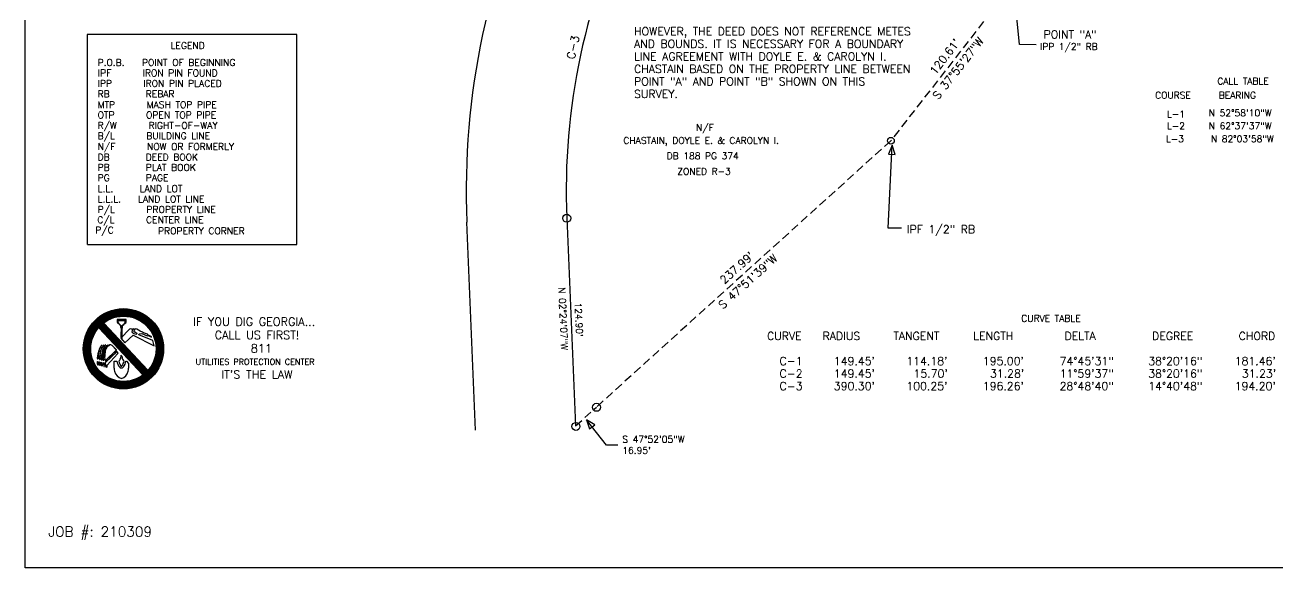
# Model space of a CAD drawing. Extents: x 2384211 to 2385341, y 1221712 to 1222542.
# Drawn here: x 2384211 to 2384962, y 1221712 to 1222038 of the extents above; entities that cross this region are included whole.
import ezdxf

# ---------------------------------------------------------------- set-up
doc = ezdxf.new("R2010")
doc.units = 0
doc.header["$LTSCALE"] = 50
doc.linetypes.add('HIDDEN', pattern=[0.15, 0.1, -0.05])
doc.layers.get('0').update_dxf_attribs({"linetype": 'CONTINUOUS'})
doc.layers.add('BOUNDARY', color=2, linetype='CONTINUOUS')
doc.styles.add('CG0001', font='romans', dxfattribs={"oblique": 15, "height": 4.8})
doc.styles.add('CG0002', font='romans', dxfattribs={"oblique": 15, "height": 4})
doc.styles.add('CG0004', font='romans', dxfattribs={"oblique": 15, "height": 6})
doc.styles.add('CG0010', font='romans', dxfattribs={"height": 4})
doc.styles.add('CG0011', font='romand', dxfattribs={"height": 161.811})
doc.styles.add('CG0012', font='romand', dxfattribs={"height": 115.579})

# ---------------------------------------------------------------- blocks, each defined once
blk = doc.blocks.new('DIG', base_point=(48.866604, 15.794445))
at = {"layer": 'BOUNDARY', "color": 6, "linetype": 'CONTINUOUS'}
for p, q in [((7.038191, 24.694577), (24.072709, 6.448072)), ((7.145763, 24.795004), (24.180281, 6.5485)), ((7.314733, 24.95275), (24.349251, 6.706246)), ((7.483703, 25.110497), (24.518221, 6.863993)), ((7.652673, 25.268244), (24.687191, 7.021739)), ((7.821643, 25.42599), (24.856162, 7.179486)), ((7.990613, 25.583737), (25.025132, 7.337233)), ((8.159584, 25.741483), (25.194102, 7.494979)), ((13.327369, 27.333683), (13.310867, 26.371437)), ((16.807331, 27.321185), (13.327369, 27.333683)), ((16.69725, 27.199647), (13.431871, 27.211374)), ((13.444324, 27.031449), (16.634456, 27.019993)), ((13.487722, 26.891378), (13.485771, 26.348057)), ((16.643805, 26.880043), (13.487722, 26.891378)), ((13.634311, 26.743732), (13.632889, 26.347529)), ((16.496159, 26.733454), (13.634311, 26.743732)), ((14.830149, 24.732746), (14.944589, 24.42198)), ((14.957131, 20.423678), (14.972238, 24.630306)), ((15.28791, 24.64304), (15.186011, 24.44761)), ((16.494736, 26.337251), (16.496159, 26.733454)), ((16.641853, 26.336723), (16.643805, 26.880043)), ((16.816921, 26.358846), (16.807331, 27.321185)), ((6.19334, 23.905844), (23.227858, 5.659339)), ((6.36231, 24.06359), (23.396828, 5.817086)), ((6.53128, 24.221337), (23.565799, 5.974833)), ((6.70025, 24.379083), (23.734769, 6.132579)), ((6.869221, 24.53683), (23.903739, 6.290326)), ((18.21558, 23.498199), (14.737941, 19.965008)), ((14.737941, 19.965008), (16.40234, 18.182189)), ((14.859416, 23.969633), (14.84553, 20.102988)), ((14.84553, 20.102988), (15.235778, 19.684975)), ((15.121737, 20.5278), (15.136418, 24.615941)), ((15.235778, 19.684975), (15.25116, 23.968226)), ((16.40234, 18.182189), (19.559834, 21.148177)), ((18.679779, 23.639827), (18.21558, 23.498199)), ((19.20236, 23.488778), (18.679779, 23.639827)), ((19.410806, 23.139094), (19.20236, 23.488778)), ((19.289021, 22.447892), (19.314799, 22.996861)), ((19.448405, 22.026246), (19.289021, 22.447892)), ((19.314799, 22.996861), (19.410806, 23.139094)), ((19.778347, 21.779891), (19.448405, 22.026246)), ((19.559834, 21.148177), (27.901335, 16.950627)), ((20.631041, 21.449944), (19.778347, 21.779891)), ((19.951756, 22.952096), (19.936858, 22.835083)), ((19.936858, 22.835083), (19.937714, 22.651896)), ((19.937714, 22.651896), (20.015591, 22.523467)), ((20.01293, 23.170054), (19.951756, 22.952096)), ((20.255158, 23.512986), (20.01293, 23.170054)), ((20.015591, 22.523467), (20.271023, 22.419683)), ((20.629218, 23.583194), (20.255158, 23.512986)), ((20.271023, 22.419683), (20.466352, 22.388066)), ((20.466352, 22.388066), (20.708996, 22.337256)), ((21.074071, 23.474188), (20.629218, 23.583194)), ((20.902628, 21.550143), (20.631041, 21.449944)), ((20.708996, 22.337256), (20.82001, 22.073775)), ((20.82001, 22.073775), (21.020833, 21.89118)), ((21.020833, 21.89118), (20.902628, 21.550143)), ((22.41425, 22.678577), (21.074071, 23.474188)), ((21.909198, 21.350716), (22.003471, 21.745937)), ((27.33595, 19.049608), (21.909198, 21.350716)), ((22.003471, 21.745937), (23.044225, 21.779284)), ((23.309719, 22.351254), (22.426999, 22.672537)), ((23.044225, 21.779284), (25.095796, 20.899406)), ((23.741913, 22.026059), (23.309719, 22.351254)), ((25.230341, 21.505882), (23.741913, 22.026059)), ((25.095796, 20.899406), (25.480992, 20.968253)), ((25.431867, 21.223201), (25.230341, 21.505882)), ((26.753631, 20.651378), (25.431867, 21.223201)), ((25.480992, 20.968253), (25.431867, 21.223201)), ((25.465258, 21.082052), (26.789943, 20.555032)), ((25.480992, 20.968253), (26.889551, 20.424749)), ((26.889551, 20.424749), (26.753631, 20.651378)), ((12.974125, 15.271237), (8.713187, 11.261082)), ((13.010171, 15.232936), (8.749234, 11.222781)), ((9.25242, 16.7472), (9.901394, 17.20447)), ((9.329177, 16.910746), (9.743043, 17.192677)), ((9.352279, 16.75322), (9.906842, 17.143968)), ((9.811949, 17.26788), (9.658737, 17.274033)), ((11.366167, 17.100024), (12.977451, 15.374099)), ((11.40236, 17.138329), (13.015897, 15.409991)), ((27.901335, 16.950627), (27.33595, 19.049608)), ((5.535304, 10.377613), (5.633532, 10.652924)), ((5.558433, 10.131557), (5.535304, 10.377613)), ((5.643399, 9.913692), (5.558433, 10.131557)), ((5.569125, 11.925419), (5.712487, 13.317451)), ((5.633532, 10.652924), (5.638986, 10.812398)), ((5.638986, 10.812398), (5.731759, 10.79251)), ((5.698956, 9.408589), (5.643399, 9.913692)), ((5.645996, 10.328884), (5.725825, 9.706678)), ((5.71248, 10.504671), (5.672515, 10.312182)), ((5.698661, 11.918029), (5.760729, 13.038481)), ((5.773517, 10.303039), (5.71248, 10.504671)), ((5.725825, 9.706678), (5.773517, 10.303039)), ((5.764233, 10.761373), (5.900857, 10.233392)), ((5.834762, 12.305868), (5.835406, 11.911958)), ((5.900857, 10.233392), (5.836395, 9.81807)), ((6.450014, 12.39609), (6.388062, 11.727938)), ((6.418369, 9.976899), (6.416364, 10.645748)), ((6.416364, 10.645748), (6.464882, 10.635347)), ((6.496503, 9.651656), (6.418369, 9.976899)), ((6.497476, 10.603736), (6.56023, 10.349259)), ((6.521424, 10.232018), (6.498724, 9.945862)), ((6.507179, 11.736717), (6.533909, 13.217571)), ((6.589953, 9.970326), (6.521424, 10.232018)), ((6.558144, 9.575957), (6.589953, 9.970326)), ((6.56023, 10.349259), (6.685695, 9.974046)), ((6.608899, 11.722782), (6.563675, 12.710287)), ((6.685695, 9.974046), (6.654849, 9.717546)), ((7.05262, 9.919346), (7.125323, 10.178387)), ((7.064544, 9.861139), (7.05262, 9.919346)), ((7.161598, 9.698634), (7.064544, 9.861139)), ((7.09263, 11.589114), (7.229602, 13.275438)), ((7.125323, 10.178387), (7.165725, 10.485104)), ((7.237937, 10.192099), (7.164714, 9.915322)), ((7.164714, 9.915322), (7.232929, 9.720935)), ((7.165725, 10.485104), (7.253097, 10.466374)), ((7.214976, 11.504456), (7.291589, 13.112943)), ((7.341018, 9.738267), (7.237937, 10.192099)), ((7.285847, 10.434105), (7.453316, 9.705714)), ((7.33209, 12.35526), (7.34396, 11.580852)), ((7.759796, 12.852731), (7.738504, 11.420536)), ((7.88857, 11.389819), (7.842785, 12.442461)), ((8.046239, 11.4345), (7.958446, 12.263119)), ((7.9917, 10.308036), (7.959283, 10.001629)), ((8.09578, 10.285724), (7.9917, 10.308036)), ((8.074155, 9.741694), (8.079984, 10.037386)), ((8.079984, 10.037386), (8.242843, 9.651139)), ((8.363293, 9.690657), (8.126336, 10.260305)), ((8.590321, 11.284393), (8.480885, 12.721879)), ((8.642765, 11.288386), (8.533329, 12.725871)), ((8.719768, 10.500395), (13.109794, 14.632041)), ((8.719926, 9.922592), (8.719768, 10.500395)), ((8.755589, 9.492482), (8.719926, 9.922592)), ((8.783779, 10.472748), (13.153659, 14.585434)), ((8.783928, 9.92525), (8.783779, 10.472748)), ((8.819143, 9.50055), (8.783928, 9.92525)), ((13.558803, 14.003429), (9.242976, 9.270964)), ((13.606094, 13.960302), (9.304251, 9.243171)), ((12.159094, 8.184598), (12.168814, 10.89112)), ((12.168814, 10.89112), (13.258322, 10.887208)), ((13.247615, 14.573816), (13.565151, 14.078055)), ((13.301511, 14.608337), (13.619046, 14.112575)), ((14.786299, 13.291131), (14.783638, 12.550126)), ((15.245815, 12.79892), (14.786299, 13.291131)), ((15.244916, 12.54847), (15.245815, 12.79892)), ((17.043236, 10.873615), (17.844683, 10.015146)), ((17.844683, 10.015146), (17.838036, 8.164203)), ((5.87257, 9.363224), (5.703959, 9.402937)), ((5.836395, 9.81807), (5.87257, 9.363224)), ((6.515843, 9.216605), (6.496503, 9.651656)), ((6.615003, 9.188359), (6.520879, 9.210528)), ((6.654849, 9.717546), (6.615003, 9.188359)), ((7.180266, 9.341729), (7.161598, 9.698634)), ((7.237937, 9.215941), (7.180266, 9.341729)), ((7.254814, 9.042219), (7.237937, 9.215941)), ((7.397609, 9.004032), (7.259826, 9.036484)), ((7.285171, 9.343785), (7.300548, 9.653945)), ((7.300548, 9.653945), (7.341018, 9.738267)), ((7.453316, 9.705714), (7.388883, 9.435592)), ((7.388883, 9.435592), (7.397609, 9.004032)), ((8.028121, 9.432525), (8.132807, 8.834945)), ((8.185941, 8.968199), (8.074155, 9.741694)), ((8.137752, 8.829706), (8.290713, 8.793679)), ((8.234643, 9.348224), (8.14894, 9.684353)), ((8.267588, 9.499816), (8.234643, 9.348224)), ((8.242843, 9.651139), (8.267588, 9.499816)), ((8.272475, 9.065103), (8.35555, 9.441184)), ((8.290713, 8.793679), (8.272475, 9.065103)), ((8.35555, 9.441184), (8.363293, 9.690657)), ((8.84208, 8.988093), (8.755589, 9.492482)), ((8.904654, 9.001874), (8.819143, 9.50055)), ((8.943574, 8.612202), (8.84208, 8.988093)), ((9.005364, 8.628886), (8.904654, 9.001874)), ((9.209765, 8.511461), (8.995507, 8.561925)), ((9.208851, 8.57743), (9.01018, 8.624223)), ((9.242976, 9.270964), (9.199131, 8.882066)), ((9.199131, 8.882066), (9.208851, 8.57743)), ((9.304251, 9.243171), (9.263249, 8.879488)), ((9.263249, 8.879488), (9.273332, 8.563466))]:
    blk.add_line(p, q, dxfattribs=at)
at = {"layer": 'BOUNDARY', "color": 5, "linetype": 'CONTINUOUS'}
blk.add_line((16.758248, 10.874638), (17.043236, 10.873615), dxfattribs=at)
at = {"layer": 'BOUNDARY', "color": 6, "linetype": 'CONTINUOUS'}
for radius in [15.794445, 15.563286, 15.332126, 15.100966, 14.869806, 14.638646, 14.407486, 14.21633, 13.985171, 13.754011, 13.522851, 13.291691, 13.060531, 12.829371]:
    blk.add_circle((15.794445, 15.794445), radius, dxfattribs=at)
for centre, radius, start, end in [((13.997383, 26.323858), 0.688162, 176.035502, 247.200236), ((14.593156, 26.34408), 1.107391, 179.794242, 214.877514), ((14.593156, 26.34408), 0.960273, 179.794242, 227.817843), ((13.023113, 24.006133), 1.826007, 38.19825, 67.200244), ((15.626747, 27.484686), 2.499524, 227.817843, 242.7338), ((12.98528, 23.976364), 1.874148, -0.205768, 38.19825), ((14.200681, 24.717731), 0.613305, 20.17373, 62.733792), ((15.077412, 25.039848), 0.320727, 200.17373, 266.527354), ((15.040857, 25.03998), 0.320727, -86.93888, -20.585267), ((17.125296, 23.961496), 1.874148, 141.390223, 179.794242), ((15.915252, 24.711573), 0.613305, 116.854662, 159.414732), ((14.509097, 27.4887), 2.499524, -63.145326, -48.229368), ((17.087679, 23.991536), 1.826007, 112.388227, 141.390223), ((15.534469, 26.3407), 0.960273, -48.229368, -0.205768), ((16.130081, 26.316199), 0.688162, -67.611773, 3.552977), ((15.534469, 26.3407), 1.107391, -35.289051, -0.205768), ((19.789466, 23.00319), 0.619946, 42.650229, 143.090572), ((19.789626, 23.122029), 0.37363, 30.563267, 148.249361), ((15.165391, 12.343917), 9.502903, 162.92731, 174.119975), ((14.455219, 12.556844), 8.707819, 161.018843, 176.829307), ((16.753445, 12.323718), 10.918697, 166.538701, 180.093662), ((11.068637, 13.602107), 5.217294, 140.766942, 162.92731), ((12.234649, 13.405357), 6.272251, 146.119279, 166.538701), ((11.506358, 13.571134), 5.589396, 137.040066, 161.018843), ((13.359035, 13.06518), 6.863744, 162.07823, 178.74346), ((13.158775, 13.097988), 6.625944, 158.491194, 178.96589), ((11.380168, 13.756452), 4.705678, 152.278275, 168.032219), ((11.867829, 13.547452), 5.296492, 138.781206, 162.07823), ((12.500908, 13.357245), 5.918835, 137.705576, 158.491194), ((15.820073, 11.423303), 9.721288, 144.723973, 152.278275), ((16.335069, 12.535844), 9.135454, 158.493683, 175.356323), ((16.433358, 12.677515), 9.152132, 158.921527, 177.27303), ((16.512011, 12.895609), 9.1543, 160.976893, 171.486282), ((16.773085, 12.718733), 9.014285, 163.035006, 179.148259), ((16.468158, 12.817625), 8.633527, 164.703834, 182.490527), ((11.000072, 14.638035), 3.401224, 150.781431, 158.493683), ((11.424887, 14.607961), 3.784507, 133.500044, 158.921527), ((15.755653, 12.85802), 7.85238, 161.199646, 168.303015), ((12.093211, 14.01416), 4.097906, 144.501457, 164.703834), ((11.399021, 14.358159), 3.395719, 120.830061, 163.035006), ((11.952887, 14.152614), 3.83529, 142.115128, 161.199646), ((17.008701, 13.371103), 8.552492, 169.044549, 184.353547), ((17.008701, 13.371103), 8.499896, 169.044549, 184.353547), ((11.94617, 14.351075), 3.395986, 140.347123, 169.044549), ((11.94617, 14.351075), 3.34339, 140.347123, 169.044549), ((10.979424, 14.808574), 2.729836, 117.829935, 144.501457), ((11.662481, 14.378565), 3.467337, 137.575135, 142.115128), ((9.222359, 16.608646), 0.161667, 77.758561, 137.575135), ((9.222359, 16.608646), 0.141777, -39.652887, 77.758561), ((9.222359, 16.608646), 0.194373, -39.652887, 48.05584), ((10.013241, 17.411386), 0.235211, 211.6594, 241.606693), ((10.013241, 17.411386), 0.235211, 241.606693, -61.406375), ((10.013241, 17.411386), 0.287807, 248.303589, -61.406375), ((11.067155, 15.477859), 1.966892, 111.345856, 118.593614), ((11.067155, 15.477859), 1.914296, 111.345856, 118.593614), ((10.731865, 16.335804), 1.045758, 50.121868, 111.345856), ((10.731865, 16.335804), 0.993162, 50.30741, 111.345856), ((5.701914, 11.91174), 0.133492, 174.118752, 0.093426), ((5.722785, 10.750648), 0.042813, 14.507988, 77.900368), ((6.498302, 11.717717), 0.110712, 174.70268, 2.622122), ((-5.143222, 13.471015), 11.642963, -5.297309, -1.256539), ((6.455908, 10.593485), 0.042813, 13.852885, 77.900368), ((12.46815, 12.980692), 5.910664, 172.373127, 182.622127), ((19.451501, 12.04558), 12.956345, 168.032219, 172.373127), ((7.218096, 11.578923), 0.125879, 175.356323, 0.878155), ((7.244122, 10.424511), 0.042813, 12.948224, 77.900368), ((18.933727, 12.533088), 11.603, 171.486282, 180.878155), ((7.892792, 11.418242), 0.154305, 179.148259, 6.047957), ((15.016907, 13.010966), 7.097967, 168.303015, 186.047952), ((13.352334, 10.365245), 5.405295, 183.857231, 189.936511), ((8.086806, 10.243861), 0.042813, 22.585932, 77.900368), ((8.684501, 11.291563), 0.094452, 184.353547, -46.736698), ((13.195817, 14.54064), 0.125515, 32.639613, 133.263301), ((13.195817, 14.54064), 0.061512, 32.639613, 133.263301), ((18.09585, 11.633354), 4.894733, 188.76827, 217.535154), ((13.513352, 14.044878), 0.061512, -42.363613, 32.639613), ((13.513352, 14.044878), 0.125515, -42.363613, 32.639613), ((12.809623, 12.557216), 1.974027, -53.357527, -0.205768), ((18.09585, 11.633354), 4.160775, 189.127728, 217.535154), ((11.926204, 11.655511), 4.160775, -37.94668, -9.539265), ((17.21893, 12.54138), 1.974027, 179.794242, 232.94599), ((11.926204, 11.655511), 4.894733, -37.94668, -9.179806), ((9.01168, 8.630591), 0.070545, 195.110063, 256.74669), ((9.221625, 8.561816), 0.051733, 256.74669, 1.82749), ((16.78508, 8.167984), 4.626015, 179.794242, 195.048394), ((16.349073, 8.050762), 4.174525, 195.048394, 250.912478), ((15.002452, 9.25669), 0.993753, 217.535154, 269.79422), ((13.647204, 8.060465), 4.174525, -71.324014, -15.45992), ((15.002452, 9.25669), 0.993753, 269.79422, -37.94668), ((15.002452, 9.25669), 0.259795, 269.79422, -37.94668), ((13.21205, 8.180816), 4.626015, -15.45992, -0.205768)]:
    blk.add_arc(centre, radius, start, end, dxfattribs=at)
at = {"layer": 'BOUNDARY', "color": 5, "linetype": 'CONTINUOUS'}
for centre, radius, start, end in [((11.339955, 14.678823), 3.683467, 153.917448, 160.976893), ((12.924149, 15.324338), 0.072919, -46.736698, 43.03253), ((12.924149, 15.324338), 0.125515, -46.736698, 43.03253), ((8.684501, 11.291563), 0.041856, 184.353547, -46.736698), ((5.705459, 9.409305), 0.006542, 186.276841, 256.74669), ((6.522379, 9.216896), 0.006542, 182.545437, 256.74669), ((7.261326, 9.042852), 0.006542, 185.549082, 256.74669), ((8.139252, 8.836074), 0.006542, 189.936511, 256.74669), ((9.01168, 8.630591), 0.006542, 195.110063, 256.74669), ((15.002452, 9.25669), 0.259795, 217.535154, 269.79422)]:
    blk.add_arc(centre, radius, start, end, dxfattribs=at)
at = {"layer": 'BOUNDARY', "color": 6}
for s, height, style, p in [('IF YOU DIG GEORGIA...', 3.236238, 'CG0011', (43.179483, 24.825556)), ('CALL US FIRST!', 3.236238, 'CG0011', (51.655344, 19.585933)), ('811', 3.236238, 'CG0011', (65.833149, 14.346309)), ('UTILITIES PROTECTION CENTER', 2.311599, 'CG0012', (44.148153, 9.525748)), ("IT'S THE LAW", 3.236238, 'CG0011', (54.275156, 4.087377))]:
    blk.add_text(s, height=height, dxfattribs=dict(at, style=style)).set_placement(p)
blk = doc.blocks.new('LEGEND1', base_point=(1.25, 1.25))
at = {"layer": 'BOUNDARY', "color": 6, "linetype": 'CONTINUOUS'}
for p, q in [((0, 2.501888), (0, 0)), ((2.5, 2.501888), (0, 2.501888)), ((2.5, 0), (2.5, 2.501888))]:
    blk.add_line(p, q, dxfattribs=at)
at = {"layer": 'BOUNDARY', "color": 6}
for s, style, p in [('LEGEND', 'CG0010', (0.993854, 2.330188)), ('P.O.B.   POINT OF BEGINNING', 'CG0002', (0.124514, 2.128508)), ('IPP      IRON PIN PLACED', 'CG0002', (0.124514, 1.879075)), ('IPF      IRON PIN FOUND', 'CG0002', (0.127537, 2.003792)), ('RB       REBAR', 'CG0002', (0.124514, 1.754359)), ('MTP      MASH TOP PIPE', 'CG0002', (0.124514, 1.625863)), ('OTP      OPEN TOP PIPE', 'CG0002', (0.124348, 1.503642)), ('R/W      RIGHT-OF-WAY', 'CG0002', (0.124348, 1.378997)), ('B/L      BUILDING LINE', 'CG0002', (0.124348, 1.254352)), ('N/F      NOW OR FORMERLY', 'CG0002', (0.124348, 1.126427)), ('DB       DEED BOOK', 'CG0002', (0.124348, 1.001782)), ('PB       PLAT BOOK', 'CG0002', (0.125286, 0.878862)), ('PG       PAGE', 'CG0002', (0.125286, 0.754787)), ('L.L.     LAND LOT', 'CG0002', (0.125286, 0.625543)), ('L.L.L.   LAND LOT LINE', 'CG0002', (0.125286, 0.501468)), ('P/L      PROPERTY LINE', 'CG0002', (0.125286, 0.377393)), ('C/L      CENTER LINE', 'CG0002', (0.120845, 0.254909)), ('P/C', 'CG0010', (0.098113, 0.132075)), ('PROPERTY CORNER', 'CG0010', (0.845283, 0.122641))]:
    blk.add_text(s, height=0.08, dxfattribs=dict(at, style=style)).set_placement(p)
blk = doc.blocks.new('SYM1')
blk.add_circle((0, 0), 0.5)

msp = doc.modelspace()

# ---------------------------------------------------------------- linework, layer by layer
at = {"layer": 'BOUNDARY', "color": 3, "linetype": 'CONTINUOUS'}
for p, q in [((2384210.794661, 1221711.948887), (2384210.794661, 1222541.948889)), ((2385340.794662, 1221711.948887), (2384210.794661, 1221711.948887))]:
    msp.add_line(p, q, dxfattribs=at)
at = {"layer": 'BOUNDARY', "color": 6, "linetype": 'HIDDEN'}
for p, q in [((2384804.116491, 1222063.282128), (2384729.985306, 1221968.138989)), ((2384729.985306, 1221968.138989), (2384553.512, 1221808.4641)), ((2384540.9419, 1221797.0934), (2384553.512, 1221808.4641))]:
    msp.add_line(p, q, dxfattribs=at)
at = {"layer": 'BOUNDARY', "color": 6, "linetype": 'CONTINUOUS'}
for p, q in [((2384807.250317, 1222025.862485), (2384803.812069, 1222061.37842)), ((2384817.206542, 1222025.787392), (2384807.250316, 1222025.862485)), ((2384728.436949, 1221915.734232), (2384730.839971, 1221965.467106)), ((2384730.839971, 1221965.467106), (2384728.577103, 1221960.075079)), ((2384728.577103, 1221960.075079), (2384732.572442, 1221959.88203)), ((2384732.572442, 1221959.88203), (2384730.839971, 1221965.467106)), ((2384535.7072, 1221921.8836), (2384540.9419, 1221797.0934)), ((2384480.994619, 1221794.578731), (2384475.759919, 1221919.368931)), ((2384736.447023, 1221915.734232), (2384728.436949, 1221915.734232)), ((2384248.145307, 1221905.97067), (2384373.861958, 1221905.970665)), ((2384559.609159, 1221785.619807), (2384547.515275, 1221800.878673)), ((2384547.515275, 1221800.878673), (2384549.361035, 1221795.330006)), ((2384552.495823, 1221797.814579), (2384547.515275, 1221800.878673)), ((2384549.361035, 1221795.330006), (2384552.495823, 1221797.814579)), ((2384566.327982, 1221785.619807), (2384559.609159, 1221785.619807))]:
    msp.add_line(p, q, dxfattribs=at)
for radius in [450.300047, 390.300047]:
    msp.add_arc((2384925.6644, 1221938.2393), radius, 153.590691, 182.401714, dxfattribs=at)

# ---------------------------------------------------------------- block references
at = {"layer": 'BOUNDARY'}
for name, p, xscale, yscale, zscale in [('LEGEND1', (2384310.940291, 1221968.851171), 50.330099, 50.330099, 50.330099), ('DIG', (2384320.26068, 1221843.384389), 1.52585, 1.52585, 1.52585)]:
    msp.add_blockref(name, p, dxfattribs=dict(at, xscale=xscale, yscale=yscale, zscale=zscale))
at = {"layer": 'BOUNDARY', "color": 6, "rotation": 90}
for p, xscale, yscale, zscale in [((2384730.130344, 1221968.204081), 3.999999, 3.999999, 3.999999), ((2384535.681987, 1221921.725247), 4.8, 4.8, 4.8), ((2384553.523706, 1221808.283101), 4.8, 4.8, 4.8), ((2384541.166756, 1221796.856813), 4.8, 4.8, 4.8)]:
    msp.add_blockref('SYM1', p, dxfattribs=dict(at, xscale=xscale, yscale=yscale, zscale=zscale))

# ---------------------------------------------------------------- texts
at = {"layer": 'BOUNDARY', "color": 6}
for s, height, style, p in [('HOWEVER, THE DEED DOES NOT REFERENCE METES', 4.8, 'CG0001', (2384576.019376, 1222031.408991)), ('AND BOUNDS. IT IS NECESSARY FOR A BOUNDARY', 4.8, 'CG0001', (2384576.019376, 1222023.89399)), ('IPP 1/2" RB', 4, 'CG0002', (2384819.508447, 1222022.625435)), ('LINE AGREEMENT WITH DOYLE E. & CAROLYN I.', 4.8, 'CG0001', (2384576.019376, 1222016.37899)), ('CHASTAIN BASED ON THE PROPERTY LINE BETWEEN', 4.8, 'CG0001', (2384576.019376, 1222008.86399)), ('POINT "A" AND POINT "B" SHOWN ON THIS', 4.8, 'CG0001', (2384576.019376, 1222001.348989)), ('CALL TABLE', 4, 'CG0002', (2384925.878138, 1222001.920353)), ('SURVEY.', 4.8, 'CG0001', (2384576.019376, 1221993.833989)), ('COURSE     BEARING      DISTANCE', 4, 'CG0002', (2384888.582001, 1221993.440746)), ('L-1', 4, 'CG0002', (2384895.655406, 1221982.134603)), ('N 52%%d58\'10"W', 4, 'CG0002', (2384920.733843, 1221982.841237)), ('N/F', 4, 'CG0002', (2384613.227983, 1221974.051021)), ('L-2', 4, 'CG0002', (2384895.655406, 1221975.068264)), ('N 62%%d37\'37"W', 4, 'CG0002', (2384920.733843, 1221975.068264)), ('CHASTAIN, DOYLE E. & CAROLYN I.', 4, 'CG0002', (2384569.660579, 1221966.329042)), ('L-3', 4, 'CG0002', (2384895.012369, 1221967.295291)), ('N 82%%d03\'58"W', 4, 'CG0002', (2384922.019917, 1221967.295291)), ('DB 188 PG 374', 4, 'CG0002', (2384595.660482, 1221957.062667)), ('ZONED R-3', 4, 'CG0002', (2384601.984782, 1221947.796293)), ('IPF 1/2" RB', 4.8, 'CG0001', (2384739.651053, 1221912.653435)), ('CURVE TABLE', 4, 'CG0002', (2384808.264451, 1221859.661389)), ('CURVE   RADIUS     TANGENT     LENGTH        DELTA         DEGREE       CHORD      CH.BEARING', 4.8, 'CG0001', (2384655.794662, 1221848.672125)), ('C-1', 4.8, 'CG0001', (2384663.294662, 1221833.642125)), ("149.45'", 4.8, 'CG0001', (2384695.866092, 1221833.642125)), ("114.18'", 4.8, 'CG0001', (2384739.366093, 1221833.642125)), ("195.00'", 4.8, 'CG0001', (2384785.223238, 1221833.642125)), ('74%%d45\'31"', 4.8, 'CG0001', (2384831.294669, 1221833.642125)), ('38%%d20\'16"', 4.8, 'CG0001', (2384884.437528, 1221833.642125)), ("181.46'", 4.8, 'CG0001', (2384936.294673, 1221833.642125)), ('C-2', 4.8, 'CG0001', (2384663.294662, 1221826.127124)), ("149.45'", 4.8, 'CG0001', (2384695.866092, 1221826.127124)), ("15.70'", 4.8, 'CG0001', (2384743.651808, 1221826.127124)), ("31.28'", 4.8, 'CG0001', (2384789.508953, 1221826.127124)), ('11%%d59\'37"', 4.8, 'CG0001', (2384831.294669, 1221826.127124)), ('38%%d20\'16"', 4.8, 'CG0001', (2384884.437528, 1221826.127124)), ("31.23'", 4.8, 'CG0001', (2384940.580387, 1221826.127124)), ('C-3', 4.8, 'CG0001', (2384663.294662, 1221818.612124)), ("390.30'", 4.8, 'CG0001', (2384695.866092, 1221818.612124)), ("100.25'", 4.8, 'CG0001', (2384739.366093, 1221818.612124)), ("196.26'", 4.8, 'CG0001', (2384785.223238, 1221818.612124)), ('28%%d48\'40"', 4.8, 'CG0001', (2384831.294669, 1221818.612124)), ('14%%d40\'48"', 4.8, 'CG0001', (2384884.437528, 1221818.612124)), ("194.20'", 4.8, 'CG0001', (2384936.294673, 1221818.612124)), ('S 47%%d52\'05"W', 4, 'CG0002', (2384569.015512, 1221787.096472)), ("16.95'", 4, 'CG0002', (2384569.015512, 1221780.416472))]:
    msp.add_text(s, height=height, dxfattribs=dict(at, style=style)).set_placement(p)
at = {"layer": 'BOUNDARY', "color": 1}
for s, height, style, p in [('POINT "A"', 4.8, 'CG0001', (2384821.643281, 1222029.570662)), ('JOB #: 210309', 6, 'CG0004', (2384224.7267, 1221730.720359))]:
    msp.add_text(s, height=height, dxfattribs=dict(at, style=style)).set_placement(p)
at = {"layer": 'BOUNDARY', "color": 6}
for s, height, rotation, style, p in [('3', 4.8, 77.014472, 'CG0001', (2384542.472841, 1222026.604081)), ("120.61'", 4.8, 52.075906, 'CG0001', (2384756.770371, 1222007.421583)), ('S 37%%d55\'27"W', 4.8, 52.075906, 'CG0001', (2384758.491524, 1221992.497962)), ('C', 4.8, 78.481869, 'CG0001', (2384540.335654, 1222016.762305)), ('-', 4.8, 77.826223, 'CG0001', (2384541.259413, 1222021.166445)), ('S 47%%d51\'39"W', 4.8, 42.139123, 'CG0001', (2384629.312079, 1221866.914184)), ("237.99'", 4.8, 42.139123, 'CG0001', (2384630.191988, 1221881.910937)), ('N 02%%d24\'07"W', 4, -87.597963, 'CG0002', (2384530.768289, 1221880.237658)), ("124.90'", 4, -87.597963, 'CG0002', (2384540.52321, 1221871.019351))]:
    msp.add_text(s, height=height, rotation=rotation, dxfattribs=dict(at, style=style)).set_placement(p)

doc.saveas('drawing.dxf')
